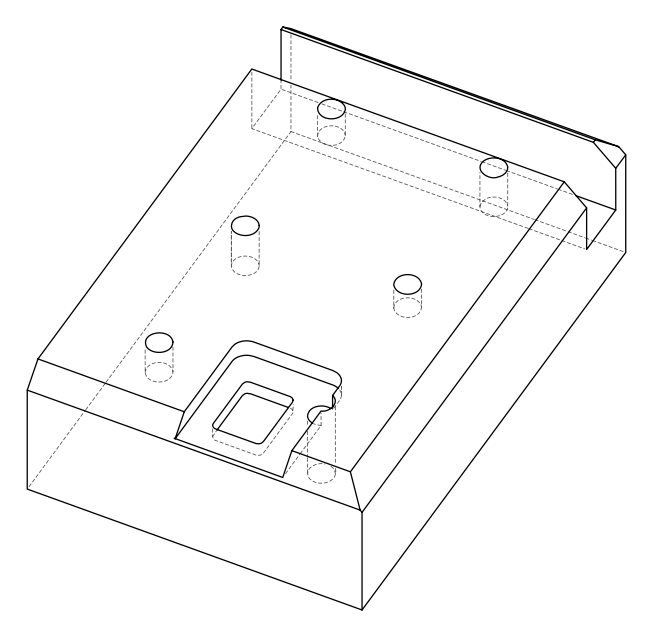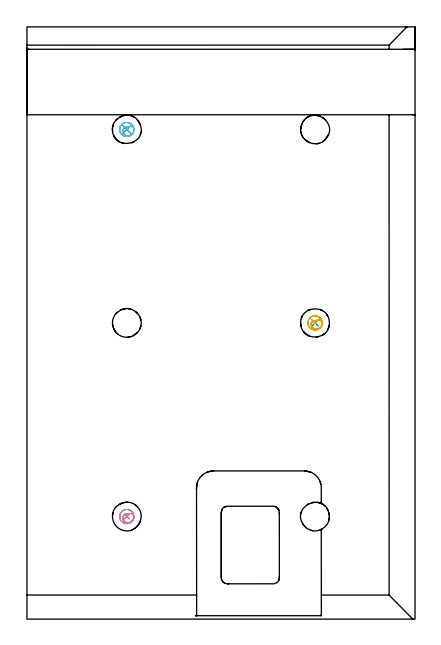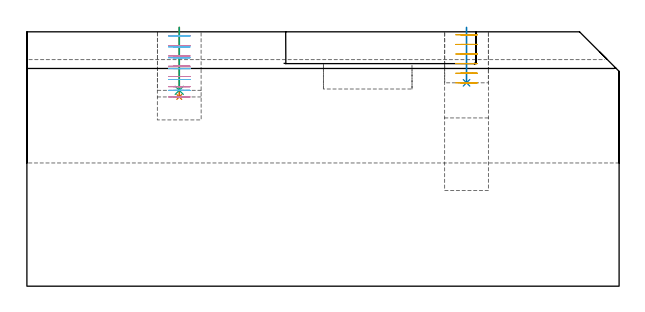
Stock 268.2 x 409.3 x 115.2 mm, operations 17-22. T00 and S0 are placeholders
(PLAN: 22 operations, 8 tool changes, 72.6 min)
(1 AREA_MILL | FG_CHAMFER_SURFACE | UGT0205_001 | 19.34 min | 57055 mm3)
(2 AREA_MILL_1 | FG_CHAMFER_SURFACE_1 | UGT0205_001 | 9.72 min | 34000 mm3)
(3 AREA_MILL_2 | FG_CHAMFER_SURFACE_2 | UGT0205_001 | 0.87 min | 3663 mm3)
(4 AREA_MILL_3 | FG_CHAMFER_SURFACE_3 | UGT0205_001 | 10.5 min | 20275 mm3)
(5 MILL_RECTANGULAR_POCKET | POCKET_RECTANGULAR_STRAIGHT | NXT0201_009 | Follow Part, ap 2, ae 75% | 10.55 min | 55225 mm3)
(6 MILL_SLOT | SLOT_PARTIAL_RECTANGULAR | UGT0201_105 | Follow Part, ap 5.5, ae 75% | 4.01 min | 85182 mm3)
(7 MILL_RECTANGULAR_SLOT | SLOT_RECTANGULAR | UGT0201_009 | Follow Part, ap 11.25, ae 75% | 9.7 min | 717667 mm3)
(8 MILL_BLIND_HOLE_FROM_SOLID_MATERIAL | STEP1POCKET | NXT0201_012 | Spiral | 0.65 min | 12002 mm3)
(9 MILL_BLIND_HOLE_FROM_SOLID_MATERIAL_1 | STEP1POCKET_2 | NXT0201_012 | Spiral | 1.16 min | 18767 mm3)
(10 MILL_BLIND_HOLE_FROM_SOLID_MATERIAL_2 | STEP1POCKET_3 | NXT0201_012 | Spiral | 0.65 min | 12244 mm3)
(11 BORE_BLIND_HOLE | STEP1POCKET | UGT0332_076 | 0.17 min | 0 mm3)
(12 BORE_BLIND_HOLE_1 | STEP1POCKET_2 | UGT0332_076 | 0.3 min | 0 mm3)
(13 BORE_BLIND_HOLE_2 | STEP1POCKET_3 | UGT0332_076 | 0.17 min | 0 mm3)
(14 SPOT_DRILL | STEP1POCKET_1 | NXT0321_9005460120000 | 0.05 min | 248 mm3)
(15 SPOT_DRILL_1 | STEP1POCKET_4 | NXT0321_9005460120000 | 0.05 min | 167 mm3)
(16 SPOT_DRILL_2 | STEP1POCKET_5 | NXT0321_9005460120000 | 0.05 min | 170 mm3)
(17 DRILL_BLIND_HOLE_INTO_CENTER | STEP1POCKET_1 | NXT0301_128 | 0.13 min | 3013 mm3)
(18 DRILL_BLIND_HOLE_INTO_CENTER_1 | STEP1POCKET_4 | NXT0301_128 | 0.1 min | 2270 mm3)
(19 DRILL_BLIND_HOLE_INTO_CENTER_2 | STEP1POCKET_5 | NXT0301_128 | 0.12 min | 2676 mm3)
(20 MILL_ROUGH_BLIND_HOLE_CONTOUR | STEP1POCKET_1 | NXT0201_010 | Spiral | 1.6 min | 5881 mm3)
(21 MILL_ROUGH_BLIND_HOLE_CONTOUR_1 | STEP1POCKET_4 | NXT0201_010 | Spiral | 1.37 min | 4684 mm3)
(22 MILL_ROUGH_BLIND_HOLE_CONTOUR_2 | STEP1POCKET_5 | NXT0201_010 | Spiral | 1.37 min | 5250 mm3)
(TOOL UGT0205_001 | Chamfer Mill 20 x 3 x 45 deg. | D20 FL50 Z2)
(TOOL NXT0201_009 | ENDMILL 8mm [2P460-0800-NA 1630] | D8 FL26 Z6)
(TOOL UGT0201_105 | End Mill 22 mm | D22 FL25 Z2)
(TOOL UGT0201_009 | End Mill 45 mm | D45 FL63 Z6)
(TOOL NXT0201_012 | ENDMILL 16mm [2P460-1600-NA 1630] | D16 FL38 Z6)
(TOOL UGT0332_076 | 19.75 mm Rough Boring Bar | D19.75)
(TOOL NXT0321_9005460120000 | NC Spot Drill, 142deg, 12mm, Carbide, Uncoated | D12 PA142 FL30 Z2)
(TOOL NXT0301_128 | Carbide Drill 12mm [861.1-1200-036A1-GP GC34] | D12 PA150 FL37.4 Z2)
(TOOL NXT0201_010 | ENDMILL 10mm [2P460-1000-NA 1630] | D10 FL30 Z6)
(OP 17 DRILL_BLIND_HOLE_INTO_CENTER)
G17 G21 G94 G90
T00 M6
G54
G17 G0 G90 X69. Y70.9 S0 M3
G43 Z125.2 H1
G94 G81 G98 Z85.7 F250. R117.2
G80
M5
M2
(OP 18 DRILL_BLIND_HOLE_INTO_CENTER_1)
G17 G21 G94 G90
T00 M6
G54
G17 G0 G90 X199.1 Y204.7 S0 M3
G43 Z125.2 H1
G94 G81 G98 Z92.1 F250. R117.2
G80
M5
M2
(OP 19 DRILL_BLIND_HOLE_INTO_CENTER_2)
G17 G21 G94 G90
T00 M6
G54
G17 G0 G90 X69. Y338.4 S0 M3
G43 Z125.2 H1
G94 G81 G98 Z88.7 F250. R117.2
G80
M5
M2
(OP 20 MILL_ROUGH_BLIND_HOLE_CONTOUR)
G17 G21 G94 G90
T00 M6
G54
G17 G0 G90 X69. Y70.9 S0 M3
G43 Z125.2 H1
Z113.557
G94 G3 X69.055 Y72.64 R0.871 F250.
X66.555 Y71.054 R2.518
X69.239 Y66.622 R3.252
X73.861 Y70.286 R4.215
X69.614 Y75.761 R4.9
X73.861 Y70.286 R-4.9
X71.738 Y73.024 R2.45
X69. Y70.9 R2.45
G0 Z108.914
G3 X69.055 Y72.64 R0.871
X66.555 Y71.054 R2.518
X69.239 Y66.622 R3.252
X73.861 Y70.286 R4.215
X69.614 Y75.761 R4.9
X73.861 Y70.286 R-4.9
X71.738 Y73.024 R2.45
X69. Y70.9 R2.45
G0 Z104.271
G3 X69.055 Y72.64 R0.871
X66.555 Y71.054 R2.518
X69.239 Y66.622 R3.252
X73.861 Y70.286 R4.215
X69.614 Y75.761 R4.9
X73.861 Y70.286 R-4.9
X71.738 Y73.024 R2.45
X69. Y70.9 R2.45
G0 Z99.629
G3 X69.055 Y72.64 R0.871
X66.555 Y71.054 R2.518
X69.239 Y66.622 R3.252
X73.861 Y70.286 R4.215
X69.614 Y75.761 R4.9
X73.861 Y70.286 R-4.9
X71.738 Y73.024 R2.45
X69. Y70.9 R2.45
G0 Z94.986
G3 X69.055 Y72.64 R0.871
X66.555 Y71.054 R2.518
X69.239 Y66.622 R3.252
X73.861 Y70.286 R4.215
X69.614 Y75.761 R4.9
X73.861 Y70.286 R-4.9
X71.738 Y73.024 R2.45
X69. Y70.9 R2.45
G0 Z90.343
G3 X69.055 Y72.64 R0.871
X66.555 Y71.054 R2.518
X69.239 Y66.622 R3.252
X73.861 Y70.286 R4.215
X69.614 Y75.761 R4.9
X73.861 Y70.286 R-4.9
X71.738 Y73.024 R2.45
X69. Y70.9 R2.45
G0 Z85.7
G3 X69.055 Y72.64 R0.871
X66.555 Y71.054 R2.518
X69.239 Y66.622 R3.252
X73.861 Y70.286 R4.215
X69.614 Y75.761 R4.9
X73.861 Y70.286 R-4.9
X71.738 Y73.024 R2.45
X69. Y70.9 R2.45
G0 Z125.2
M5
M2
(OP 21 MILL_ROUGH_BLIND_HOLE_CONTOUR_1)
G17 G21 G94 G90
T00 M6
G54
G17 G0 G90 X199.1 Y204.7 S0 M3
G43 Z125.2 H1
Z113.85
G94 G3 X199.155 Y206.44 R0.871 F250.
X196.655 Y204.854 R2.518
X199.339 Y200.422 R3.252
X203.961 Y204.086 R4.215
X199.714 Y209.561 R4.9
X203.961 Y204.086 R-4.9
X201.838 Y206.824 R2.45
X199.1 Y204.7 R2.45
G0 Z109.5
G3 X199.155 Y206.44 R0.871
X196.655 Y204.854 R2.518
X199.339 Y200.422 R3.252
X203.961 Y204.086 R4.215
X199.714 Y209.561 R4.9
X203.961 Y204.086 R-4.9
X201.838 Y206.824 R2.45
X199.1 Y204.7 R2.45
G0 Z105.15
G3 X199.155 Y206.44 R0.871
X196.655 Y204.854 R2.518
X199.339 Y200.422 R3.252
X203.961 Y204.086 R4.215
X199.714 Y209.561 R4.9
X203.961 Y204.086 R-4.9
X201.838 Y206.824 R2.45
X199.1 Y204.7 R2.45
G0 Z100.8
G3 X199.155 Y206.44 R0.871
X196.655 Y204.854 R2.518
X199.339 Y200.422 R3.252
X203.961 Y204.086 R4.215
X199.714 Y209.561 R4.9
X203.961 Y204.086 R-4.9
X201.838 Y206.824 R2.45
X199.1 Y204.7 R2.45
G0 Z96.45
G3 X199.155 Y206.44 R0.871
X196.655 Y204.854 R2.518
X199.339 Y200.422 R3.252
X203.961 Y204.086 R4.215
X199.714 Y209.561 R4.9
X203.961 Y204.086 R-4.9
X201.838 Y206.824 R2.45
X199.1 Y204.7 R2.45
G0 Z92.1
G3 X199.155 Y206.44 R0.871
X196.655 Y204.854 R2.518
X199.339 Y200.422 R3.252
X203.961 Y204.086 R4.215
X199.714 Y209.561 R4.9
X203.961 Y204.086 R-4.9
X201.838 Y206.824 R2.45
X199.1 Y204.7 R2.45
G0 Z125.2
M5
M2
(OP 22 MILL_ROUGH_BLIND_HOLE_CONTOUR_2)
G17 G21 G94 G90
T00 M6
G54
G17 G0 G90 X69. Y338.4 S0 M3
G43 Z125.2 H1
Z113.283
G94 G3 X69.055 Y340.14 R0.871 F250.
X66.555 Y338.554 R2.518
X69.239 Y334.122 R3.252
X73.861 Y337.786 R4.215
X69.614 Y343.261 R4.9
X73.861 Y337.786 R-4.9
X71.738 Y340.524 R2.45
X69. Y338.4 R2.45
G0 Z108.367
G3 X69.055 Y340.14 R0.871
X66.555 Y338.554 R2.518
X69.239 Y334.122 R3.252
X73.861 Y337.786 R4.215
X69.614 Y343.261 R4.9
X73.861 Y337.786 R-4.9
X71.738 Y340.524 R2.45
X69. Y338.4 R2.45
G0 Z103.45
G3 X69.055 Y340.14 R0.871
X66.555 Y338.554 R2.518
X69.239 Y334.122 R3.252
X73.861 Y337.786 R4.215
X69.614 Y343.261 R4.9
X73.861 Y337.786 R-4.9
X71.738 Y340.524 R2.45
X69. Y338.4 R2.45
G0 Z98.533
G3 X69.055 Y340.14 R0.871
X66.555 Y338.554 R2.518
X69.239 Y334.122 R3.252
X73.861 Y337.786 R4.215
X69.614 Y343.261 R4.9
X73.861 Y337.786 R-4.9
X71.738 Y340.524 R2.45
X69. Y338.4 R2.45
G0 Z93.617
G3 X69.055 Y340.14 R0.871
X66.555 Y338.554 R2.518
X69.239 Y334.122 R3.252
X73.861 Y337.786 R4.215
X69.614 Y343.261 R4.9
X73.861 Y337.786 R-4.9
X71.738 Y340.524 R2.45
X69. Y338.4 R2.45
G0 Z88.7
G3 X69.055 Y340.14 R0.871
X66.555 Y338.554 R2.518
X69.239 Y334.122 R3.252
X73.861 Y337.786 R4.215
X69.614 Y343.261 R4.9
X73.861 Y337.786 R-4.9
X71.738 Y340.524 R2.45
X69. Y338.4 R2.45
G0 Z125.2
M5
M2
